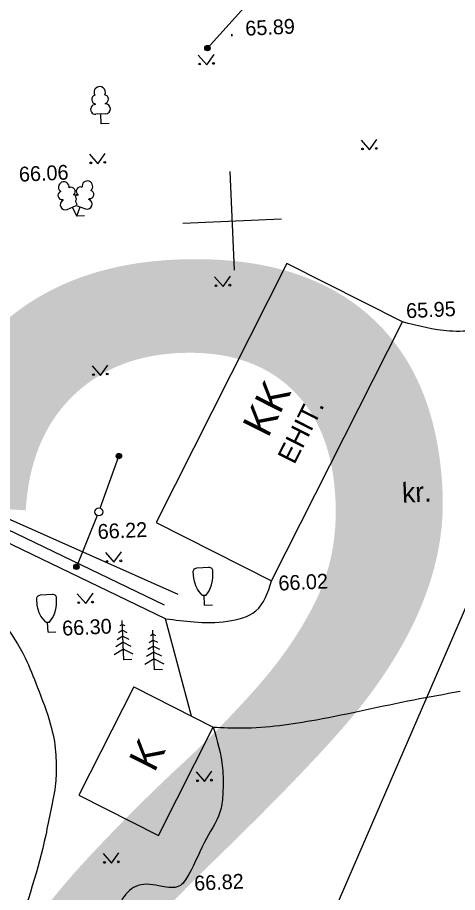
# Model space of a CAD drawing. Extents: x 640925 to 641186, y 6454941 to 6455202.
# Drawn here: x 641118.84 to 641141.12, y 6455065.43 to 6455109.69 of the extents above; entities that cross this region are included whole.
import ezdxf

# ---------------------------------------------------------------- set-up
doc = ezdxf.new("R2010")
doc.units = 0
for name, color, linetype in [('Level 1', 7, 'Continuous'), ('Level 10', 7, 'Continuous'), ('Level 13', 7, 'Continuous'), ('Level 14', 7, 'Continuous'), ('Level 15', 7, 'Continuous'), ('Level 28', 7, 'Continuous'), ('Level 30', 7, 'Continuous'), ('Level 41', 7, 'Continuous'), ('Level 56', 7, 'Continuous'), ('Level 58', 7, 'Continuous'), ('Level 59', 7, 'Continuous'), ('Level 61', 7, 'Continuous')]:
    doc.layers.add(name, color=color, linetype=linetype)

msp = doc.modelspace()

# ---------------------------------------------------------------- linework, layer by layer
at = {"layer": 'Level 1'}
for p, q in [((641132.481, 6455097.249), (641125.861, 6455084.149)), ((641138.329, 6455094.294), (641132.481, 6455097.249)), ((641131.709, 6455081.194), (641138.329, 6455094.294)), ((641125.861, 6455084.149), (641131.709, 6455081.194)), ((641124.725, 6455075.831), (641128.757, 6455073.794)), ((641125.984, 6455068.305), (641128.757, 6455073.794)), ((641121.952, 6455070.343), (641125.984, 6455068.305))]:
    msp.add_line(p, q, dxfattribs=at)
msp.add_lwpolyline([(641124.725, 6455075.831), (641121.952, 6455070.343)], dxfattribs=at)
at = {"layer": 'Level 10'}
for p, q in [((641122.782, 6455105.32), (641122.783, 6455105.288)), ((641123.281, 6455105.342), (641123.283, 6455105.31)), ((641123.305, 6455104.811), (641122.806, 6455104.789)), ((641123.078, 6455104.3), (641123.055, 6455104.8)), ((641123.477, 6455104.318), (641123.078, 6455104.3)), ((641121.706, 6455100.678), (641121.688, 6455100.718)), ((641121.896, 6455100.683), (641121.912, 6455100.726)), ((641121.158, 6455100.433), (641121.14, 6455100.473)), ((641121.362, 6455099.977), (641121.82, 6455100.181)), ((641121.82, 6455100.181), (641122.292, 6455100.011)), ((641122.461, 6455100.482), (641122.476, 6455100.523)), ((641121.84, 6455099.643), (641121.636, 6455100.099)), ((641121.84, 6455099.643), (641122.009, 6455100.113)), ((641122.239, 6455099.66), (641121.84, 6455099.643)), ((641126.29, 6455079.963), (641112.678, 6455086.498)), ((641127.929, 6455081.849), (641128.529, 6455081.876)), ((641120.007, 6455080.485), (641120.607, 6455080.512)), ((641128.192, 6455080.459), (641128.392, 6455080.468)), ((641128.314, 6455079.964), (641128.292, 6455080.464)), ((641128.314, 6455079.964), (641128.714, 6455079.982)), ((641120.27, 6455079.095), (641120.47, 6455079.104)), ((641120.392, 6455078.6), (641120.37, 6455079.1)), ((641124.147, 6455078.99), (641124.024, 6455078.915)), ((641124.227, 6455077.192), (641124.138, 6455079.19)), ((641124.147, 6455078.99), (641124.276, 6455078.926)), ((641120.392, 6455078.6), (641120.792, 6455078.618)), ((641124.16, 6455078.69), (641123.954, 6455078.563)), ((641124.16, 6455078.69), (641124.377, 6455078.582)), ((641125.704, 6455078.489), (641125.582, 6455078.414)), ((641125.785, 6455076.691), (641125.695, 6455078.689)), ((641125.704, 6455078.489), (641125.833, 6455078.425)), ((641124.187, 6455078.091), (641123.813, 6455077.861)), ((641124.174, 6455078.391), (641123.883, 6455078.212)), ((641124.174, 6455078.391), (641124.479, 6455078.239)), ((641124.187, 6455078.091), (641124.58, 6455077.895)), ((641125.718, 6455078.19), (641125.511, 6455078.063)), ((641125.718, 6455078.19), (641125.935, 6455078.082)), ((641124.203, 6455077.742), (641123.74, 6455077.456)), ((641124.203, 6455077.742), (641124.689, 6455077.499)), ((641125.731, 6455077.89), (641125.441, 6455077.711)), ((641125.731, 6455077.89), (641126.036, 6455077.738)), ((641124.627, 6455077.21), (641124.227, 6455077.192)), ((641125.76, 6455077.241), (641125.297, 6455076.956)), ((641125.745, 6455077.59), (641125.371, 6455077.36)), ((641125.745, 6455077.59), (641126.138, 6455077.394)), ((641125.76, 6455077.241), (641126.247, 6455076.998)), ((641126.185, 6455076.709), (641125.785, 6455076.691))]:
    msp.add_line(p, q, dxfattribs=at)
for points in [[(641121.797, 6455100.7), (641121.779, 6455100.62), (641121.78, 6455100.598), (641121.795, 6455100.568), (641121.818, 6455100.53), (641121.82, 6455100.51), (641121.807, 6455100.474), (641121.783, 6455100.42), (641121.781, 6455100.391), (641121.785, 6455100.375), (641121.8, 6455100.344), (641121.837, 6455100.286), (641121.845, 6455100.262), (641121.842, 6455100.242), (641121.827, 6455100.207), (641121.82, 6455100.181)], [(641128.192, 6455080.459), (641128.024, 6455080.665), (641127.955, 6455080.774), (641127.87, 6455080.945), (641127.798, 6455081.168), (641127.768, 6455081.322), (641127.739, 6455081.64), (641127.739, 6455081.682), (641127.765, 6455081.754), (641127.804, 6455081.793), (641127.929, 6455081.849)], [(641128.392, 6455080.468), (641128.54, 6455080.688), (641128.6, 6455080.803), (641128.669, 6455080.981), (641128.72, 6455081.209), (641128.737, 6455081.366), (641128.737, 6455081.685), (641128.734, 6455081.726), (641128.701, 6455081.796), (641128.659, 6455081.832), (641128.529, 6455081.876)], [(641120.27, 6455079.095), (641120.102, 6455079.301), (641120.033, 6455079.41), (641119.948, 6455079.581), (641119.876, 6455079.804), (641119.846, 6455079.958), (641119.817, 6455080.276), (641119.817, 6455080.318), (641119.843, 6455080.39), (641119.882, 6455080.429), (641120.007, 6455080.485)], [(641120.47, 6455079.104), (641120.618, 6455079.324), (641120.678, 6455079.439), (641120.747, 6455079.617), (641120.798, 6455079.845), (641120.815, 6455080.002), (641120.815, 6455080.321), (641120.812, 6455080.362), (641120.779, 6455080.432), (641120.737, 6455080.467), (641120.607, 6455080.512)]]:
    msp.add_lwpolyline(points, dxfattribs=at)
for centre, radius, start, end in [((641123.006, 6455105.899), 0.292, 335.144, 209.9842), ((641122.822, 6455105.54), 0.224, 107.8082, 259.6431), ((641123.222, 6455105.558), 0.224, 285.485, 77.32), ((641122.795, 6455105.038), 0.25, 92.5641, 272.5641), ((641123.294, 6455105.061), 0.25, 272.5641, 92.5641), ((641121.188, 6455101.103), 0.269, 114.0668, 235.0814), ((641121.188, 6455101.103), 0.269, 353.0496, 114.0642), ((641121.558, 6455100.886), 0.212, 307.6985, 119.269), ((641122.029, 6455100.903), 0.212, 64.9761, 236.5466), ((641122.382, 6455101.148), 0.269, 70.1809, 191.1955), ((641122.382, 6455101.148), 0.269, 309.1637, 70.1783), ((641121.102, 6455100.682), 0.212, 108.862, 280.4325), ((641121.808, 6455100.45), 0.25, 69.3296, 114.0656), ((641122.499, 6455100.734), 0.212, 263.8126, 75.3831), ((641121.26, 6455100.205), 0.25, 114.0655, 294.0644), ((641122.376, 6455100.246), 0.25, 250.1807, 70.1796)]:
    msp.add_arc(centre, radius, start, end, dxfattribs=at)
at = {"layer": 'Level 13'}
for p, q in [((641130.339, 6455110.211), (641128.46, 6455108.136)), ((641123.028, 6455084.868), (641123.976, 6455087.502)), ((641122.884, 6455084.494), (641121.827, 6455081.902))]:
    msp.add_line(p, q, dxfattribs=at)
for centre, radius in [((641128.46, 6455108.136), 0.136), ((641128.46, 6455108.136), 0.121), ((641128.46, 6455108.136), 0.107), ((641128.46, 6455108.136), 0.0902), ((641128.46, 6455108.136), 0.0749), ((641128.46, 6455108.136), 0.0616), ((641128.46, 6455108.136), 0.0467), ((641128.46, 6455108.136), 0.0343), ((641128.46, 6455108.136), 0.0209), ((641128.46, 6455108.136), 0.0112), ((641123.976, 6455087.502), 0.136), ((641123.976, 6455087.502), 0.121), ((641123.976, 6455087.502), 0.107), ((641123.976, 6455087.502), 0.0902), ((641123.976, 6455087.502), 0.0749), ((641123.976, 6455087.502), 0.0616), ((641123.976, 6455087.502), 0.0467), ((641123.976, 6455087.502), 0.0343), ((641123.976, 6455087.502), 0.0209), ((641123.976, 6455087.502), 0.0112), ((641122.96, 6455084.679), 0.2), ((641121.827, 6455081.902), 0.136), ((641121.827, 6455081.902), 0.121), ((641121.827, 6455081.902), 0.107), ((641121.827, 6455081.902), 0.0902), ((641121.827, 6455081.902), 0.0749), ((641121.827, 6455081.902), 0.0616), ((641121.827, 6455081.902), 0.0467), ((641121.827, 6455081.902), 0.0343), ((641121.827, 6455081.902), 0.0209), ((641121.827, 6455081.902), 0.0112)]:
    msp.add_circle(centre, radius, dxfattribs=at)
at = {"layer": 'Level 14'}
msp.add_lwpolyline([(641124.55, 6455040.636), (641143.944, 6455085.377)], dxfattribs=at)
at = {"layer": 'Level 15'}
msp.add_lwpolyline([(641106.903, 6455089.435), (641126.958, 6455080.515)], dxfattribs=at)
at = {"layer": 'Level 28'}
for points in [[(641126.343, 6455079.274), (641112.291, 6455086.03), (641103.019, 6455088.479)], [(641127.649, 6455074.354), (641126.343, 6455079.274)]]:
    msp.add_lwpolyline(points, dxfattribs=at)
at = {"layer": 'Level 30'}
for points in [[(641156.871, 6455120.517), (641154.649, 6455114.871), (641152.561, 6455109.733), (641151.554, 6455107.198), (641148.951, 6455100.584), (641147.536, 6455096.992), (641146.564, 6455095.538), (641144.862, 6455094.631), (641143.473, 6455094.154), (641140.708, 6455093.823), (641138.329, 6455094.294)], [(641102.758, 6455088.351), (641102.738, 6455088.08), (641102.918, 6455087.779), (641103.089, 6455087.668), (641103.597, 6455087.477), (641106.164, 6455086.765), (641109.679, 6455085.757), (641111.241, 6455085.399), (641112.226, 6455085.157), (641113.101, 6455084.721), (641113.894, 6455084.019), (641114.96, 6455082.954), (641116.62, 6455080.935), (641118.08, 6455079.122), (641119.231, 6455077.294), (641119.84, 6455075.832), (641120.52, 6455073.912), (641120.772, 6455072.544), (641120.799, 6455071.927), (641120.771, 6455070.962), (641120.523, 6455069.595), (641120.271, 6455068.324), (641118.755, 6455063.236)], [(641126.343, 6455079.274), (641127.78, 6455079.114), (641129.479, 6455079.149), (641130.907, 6455079.669), (641131.709, 6455081.194)], [(641128.757, 6455073.794), (641130.218, 6455073.751), (641133.974, 6455074.168), (641138.907, 6455075.178), (641141.245, 6455075.605)]]:
    msp.add_spline(points, degree=3, dxfattribs=at)
at = {"layer": 'Level 41'}
for p, q in [((641127.997, 6455107.779), (641128.422, 6455107.293)), ((641128.422, 6455107.293), (641128.796, 6455107.815)), ((641136.239, 6455103.481), (641136.664, 6455102.994)), ((641136.664, 6455102.994), (641137.038, 6455103.516)), ((641122.488, 6455102.777), (641122.914, 6455102.29)), ((641122.914, 6455102.29), (641123.288, 6455102.813)), ((641128.824, 6455096.561), (641129.249, 6455096.075)), ((641129.249, 6455096.075), (641129.623, 6455096.597)), ((641122.617, 6455092.068), (641123.042, 6455091.581)), ((641123.042, 6455091.581), (641123.416, 6455092.104)), ((641123.303, 6455082.622), (641123.728, 6455082.135)), ((641123.728, 6455082.135), (641124.102, 6455082.658)), ((641121.871, 6455080.534), (641122.296, 6455080.047)), ((641122.296, 6455080.047), (641122.67, 6455080.57)), ((641127.89, 6455071.526), (641128.315, 6455071.039)), ((641128.315, 6455071.039), (641128.689, 6455071.562)), ((641123.603, 6455066.908), (641123.977, 6455067.431)), ((641123.178, 6455067.395), (641123.603, 6455066.908))]:
    msp.add_line(p, q, dxfattribs=at)
for centre, radius in [((641128.067, 6455107.332), 0.0428), ((641128.766, 6455107.363), 0.0452), ((641136.309, 6455103.033), 0.0428), ((641137.008, 6455103.065), 0.0452), ((641123.258, 6455102.361), 0.0452), ((641122.558, 6455102.33), 0.0428), ((641129.593, 6455096.146), 0.0452), ((641128.894, 6455096.114), 0.0428), ((641122.687, 6455091.621), 0.0428), ((641123.386, 6455091.652), 0.0452), ((641123.373, 6455082.175), 0.0428), ((641124.073, 6455082.206), 0.0452), ((641121.941, 6455080.087), 0.0428), ((641122.64, 6455080.118), 0.0452), ((641127.96, 6455071.079), 0.0428), ((641128.66, 6455071.11), 0.0452), ((641123.248, 6455066.947), 0.0428), ((641123.947, 6455066.979), 0.0452)]:
    msp.add_circle(centre, radius, dxfattribs=at)
msp.add_spline([(641128.757, 6455073.794), (641129.224, 6455071.72), (641129.243, 6455070.578), (641129.152, 6455069.692), (641128.404, 6455068.156), (641127.507, 6455066.319), (641127.01, 6455065.741), (641126.162, 6455065.736), (641124.952, 6455065.78), (641124.165, 6455065.124), (641123.813, 6455064.226), (641122.807, 6455062.005), (641121.211, 6455058.994), (641120.142, 6455057.345), (641119.629, 6455055.689), (641119.029, 6455053.907), (641117.286, 6455051.281), (641116.126, 6455049.465), (641115.714, 6455048.466), (641115.589, 6455048.33), (641115.237, 6455048.183), (641107.972, 6455046.82)], degree=3, dxfattribs=at)
at = {"layer": 'Level 61'}
for p, q in [((641129.591, 6455101.895), (641129.815, 6455096.9)), ((641127.206, 6455099.286), (641132.2, 6455099.509))]:
    msp.add_line(p, q, dxfattribs=at)

# ---------------------------------------------------------------- texts
at = {"layer": 'Level 1'}
for s, height, p in [('KK', 1.4999, (641131.521, 6455088.382)), ('EHIT.', 0.9999, (641132.858, 6455087.034)), ('K', 1.5, (641125.769, 6455071.46))]:
    msp.add_text(s, height=height, rotation=63.1919, dxfattribs=at).set_placement(p)
at = {"layer": 'Level 56'}
msp.add_text('4G12', height=44.9955, rotation=2.5641, dxfattribs=at).set_placement((640998.478, 6455045.978))
at = {"layer": 'Level 58'}
msp.add_text('kr.', height=0.9999, rotation=2.5641, dxfattribs=at).set_placement((641138.33, 6455085.141))
at = {"layer": 'Level 59'}
for s, p in [('.  65.89', (641129.557, 6455108.724)), ('66.06', (641118.933, 6455101.379)), ('65.95', (641138.533, 6455094.475)), ('66.22', (641122.918, 6455083.305)), ('66.02', (641132.068, 6455080.697)), ('66.30', (641121.12, 6455078.419)), ('66.82', (641127.803, 6455065.518))]:
    msp.add_text(s, height=0.7499, rotation=2.5641, dxfattribs=at).set_placement(p)

doc.saveas('drawing.dxf')
